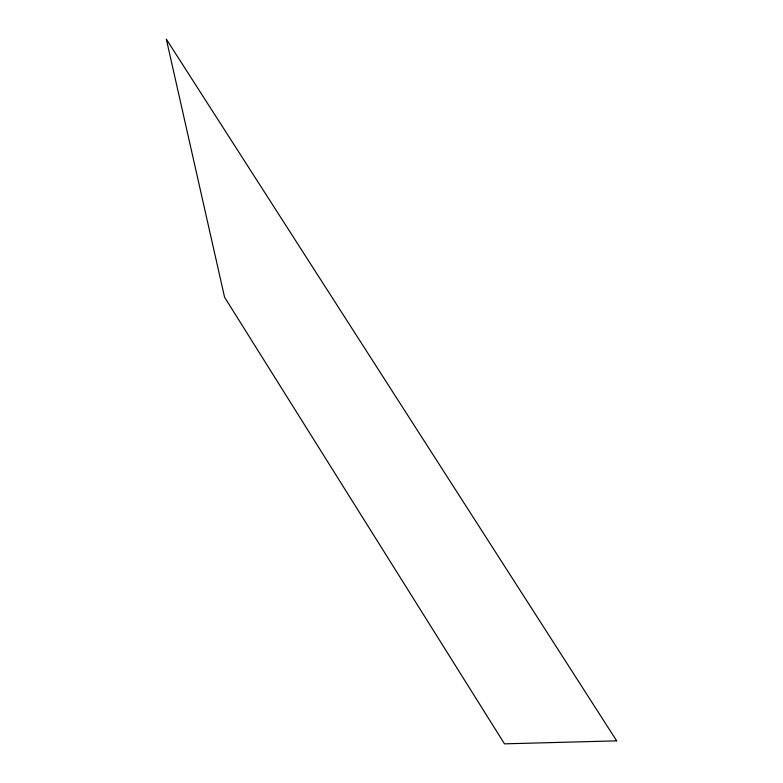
<?xml version="1.0" encoding="UTF-8"?>
<svg xmlns="http://www.w3.org/2000/svg" width="783" height="783" viewBox="0 0 783 783"><rect width="100%" height="100%" fill="white"/><g stroke="black" fill="none" stroke-linecap="round" stroke-linejoin="round"><path stroke-width="1.17" d="M616.681 740.845L504.497 743.85L224.574 297.256L166.319 39.15L616.681 740.845"/></g></svg>
